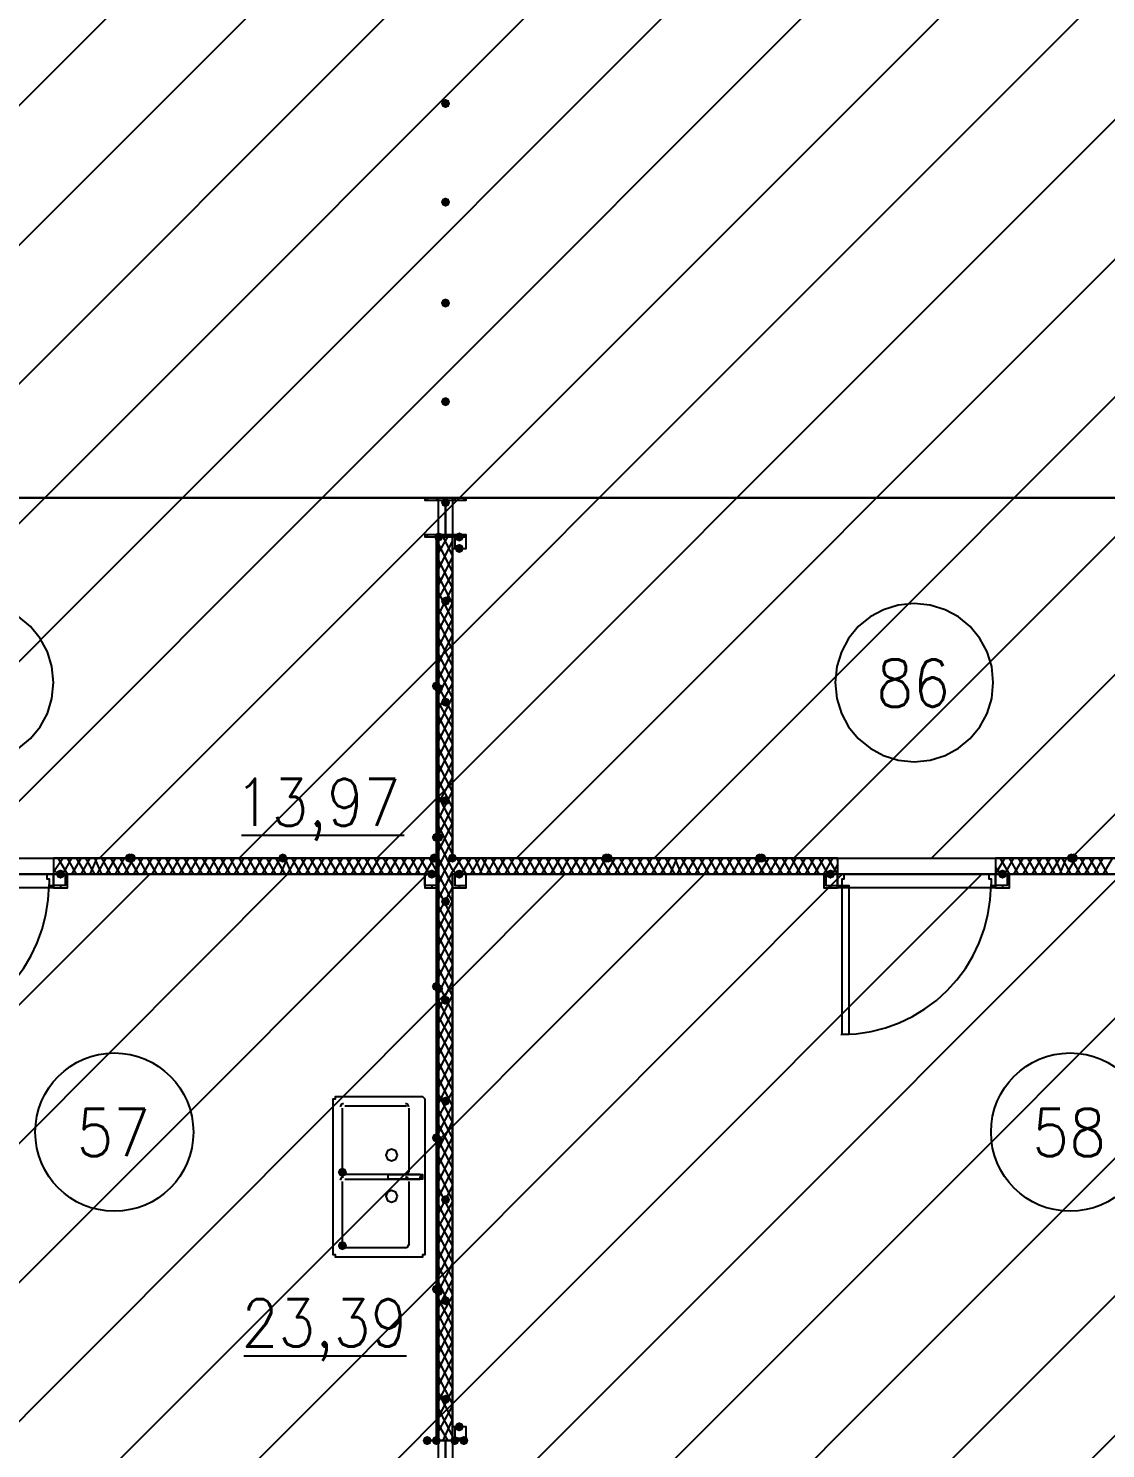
# Model space of a CAD drawing. Header units: millimetres. Extents: x 0 to 420, y 0 to 297.
# Drawn here: x 266.45 to 286.34, y 153.78 to 179.99 of the extents above; entities that cross this region are included whole.
import ezdxf

# ---------------------------------------------------------------- set-up
doc = ezdxf.new("R2010")
doc.units = ezdxf.units.MM
doc.layers.get('0').update_dxf_attribs({"linetype": 'CONTINUOUS'})
doc.styles.get("Standard").update_dxf_attribs({"font": 'STANDARD'})

msp = doc.modelspace()

# ---------------------------------------------------------------- hatches: boundary and pattern name
at = {"true_color": 0x000007}
for points in [[(274.235333, 178.604333), (274.210462, 178.544537), (274.150667, 178.519667), (274.090871, 178.544537), (274.066, 178.604333), (274.090871, 178.664129), (274.150667, 178.689), (274.210462, 178.664129)], [(274.235333, 176.784), (274.210462, 176.724204), (274.150667, 176.699333), (274.090871, 176.724204), (274.066, 176.784), (274.090871, 176.843796), (274.150667, 176.868667), (274.210462, 176.843796)], [(274.235333, 174.921333), (274.210462, 174.861537), (274.150667, 174.836667), (274.090871, 174.861537), (274.066, 174.921333), (274.090871, 174.981129), (274.150667, 175.006), (274.210462, 174.981129)], [(274.235333, 173.101), (274.210462, 173.041204), (274.150667, 173.016333), (274.090871, 173.041204), (274.066, 173.101), (274.090871, 173.160796), (274.150667, 173.185667), (274.210462, 173.160796)], [(274.235333, 171.238333), (274.210462, 171.178537), (274.150667, 171.153667), (274.090871, 171.178537), (274.066, 171.238333), (274.090871, 171.298129), (274.150667, 171.323), (274.210462, 171.298129)], [(274.108333, 170.603333), (274.083463, 170.543537), (274.023667, 170.518667), (273.963871, 170.543537), (273.939, 170.603333), (273.963871, 170.663129), (274.023667, 170.688), (274.083462, 170.663129)], [(274.489333, 170.603333), (274.464462, 170.543537), (274.404667, 170.518667), (274.344871, 170.543537), (274.32, 170.603333), (274.344871, 170.663129), (274.404667, 170.688), (274.464462, 170.663129)], [(274.489333, 170.391667), (274.464462, 170.331871), (274.404667, 170.307), (274.344871, 170.331871), (274.32, 170.391667), (274.344871, 170.451462), (274.404667, 170.476333), (274.464462, 170.451463)], [(274.235333, 169.418), (274.210462, 169.358204), (274.150667, 169.333333), (274.090871, 169.358204), (274.066, 169.418), (274.090871, 169.477796), (274.150667, 169.502667), (274.210462, 169.477796)], [(274.235333, 167.555333), (274.210462, 167.495537), (274.150667, 167.470667), (274.090871, 167.495537), (274.066, 167.555333), (274.090871, 167.615129), (274.150667, 167.64), (274.210462, 167.615129)], [(274.235333, 165.735), (274.210462, 165.675204), (274.150667, 165.650333), (274.090871, 165.675204), (274.066, 165.735), (274.090871, 165.794796), (274.150667, 165.819667), (274.210462, 165.794796)], [(267.123333, 164.380333), (267.098462, 164.320537), (267.038667, 164.295667), (266.978871, 164.320537), (266.954, 164.380333), (266.978871, 164.440129), (267.038667, 164.465), (267.098462, 164.440129)], [(273.981333, 164.380333), (273.956462, 164.320537), (273.896667, 164.295667), (273.836871, 164.320537), (273.812, 164.380333), (273.836871, 164.440129), (273.896667, 164.465), (273.956462, 164.440129)], [(274.489333, 164.380333), (274.464462, 164.320537), (274.404667, 164.295667), (274.344871, 164.320537), (274.32, 164.380333), (274.344871, 164.440129), (274.404667, 164.465), (274.464462, 164.440129)], [(281.347333, 164.380333), (281.322462, 164.320537), (281.262667, 164.295667), (281.202871, 164.320537), (281.178, 164.380333), (281.202871, 164.440129), (281.262667, 164.465), (281.322462, 164.440129)], [(284.522333, 164.380333), (284.497462, 164.320537), (284.437667, 164.295667), (284.377871, 164.320537), (284.353, 164.380333), (284.377871, 164.440129), (284.437667, 164.465), (284.497462, 164.440129)], [(274.235333, 163.872333), (274.210462, 163.812537), (274.150667, 163.787667), (274.090871, 163.812537), (274.066, 163.872333), (274.090871, 163.932129), (274.150667, 163.957), (274.210462, 163.932129)], [(274.235333, 162.052), (274.210462, 161.992204), (274.150667, 161.967333), (274.090871, 161.992204), (274.066, 162.052), (274.090871, 162.111796), (274.150667, 162.136667), (274.210462, 162.111796)], [(274.235333, 160.189333), (274.210462, 160.129537), (274.150667, 160.104667), (274.090871, 160.129537), (274.066, 160.189333), (274.090871, 160.249129), (274.150667, 160.274), (274.210462, 160.249129)], [(272.330333, 158.877), (272.305462, 158.817204), (272.245667, 158.792333), (272.185871, 158.817204), (272.161, 158.877), (272.185871, 158.936796), (272.245667, 158.961667), (272.305462, 158.936796)], [(274.235333, 158.369), (274.210462, 158.309204), (274.150667, 158.284333), (274.090871, 158.309204), (274.066, 158.369), (274.090871, 158.428796), (274.150667, 158.453667), (274.210462, 158.428796)], [(272.330333, 157.522333), (272.305462, 157.462538), (272.245667, 157.437667), (272.185871, 157.462538), (272.161, 157.522333), (272.185871, 157.582129), (272.245667, 157.607), (272.305462, 157.582129)], [(274.235333, 156.506333), (274.210462, 156.446537), (274.150667, 156.421667), (274.090871, 156.446537), (274.066, 156.506333), (274.090871, 156.566129), (274.150667, 156.591), (274.210462, 156.566129)], [(274.235333, 154.686), (274.210462, 154.626204), (274.150667, 154.601333), (274.090871, 154.626204), (274.066, 154.686), (274.090871, 154.745796), (274.150667, 154.770667), (274.210462, 154.745796)], [(274.489333, 154.178), (274.464462, 154.118204), (274.404667, 154.093333), (274.344871, 154.118204), (274.32, 154.178), (274.344871, 154.237796), (274.404667, 154.262667), (274.464462, 154.237796)], [(273.896667, 153.924), (273.871796, 153.864204), (273.812, 153.839333), (273.752204, 153.864204), (273.727333, 153.924), (273.752204, 153.983796), (273.812, 154.008667), (273.871796, 153.983796)], [(274.066, 153.924), (274.041129, 153.864204), (273.981333, 153.839333), (273.921538, 153.864204), (273.896667, 153.924), (273.921537, 153.983796), (273.981333, 154.008667), (274.041129, 153.983796)], [(274.404667, 153.924), (274.379796, 153.864204), (274.32, 153.839333), (274.260204, 153.864204), (274.235333, 153.924), (274.260204, 153.983796), (274.32, 154.008667), (274.379796, 153.983796)], [(274.574, 153.924), (274.549129, 153.864204), (274.489333, 153.839333), (274.429538, 153.864204), (274.404667, 153.924), (274.429537, 153.983796), (274.489333, 154.008667), (274.549129, 153.983796)]]:
    msp.add_hatch(color=0, dxfattribs=at).paths.add_polyline_path(points, flags=0)
at = {"true_color": 0x0000fe}
for points in [[(274.108333, 170.603333), (274.083463, 170.543537), (274.023667, 170.518667), (273.963871, 170.543537), (273.939, 170.603333), (273.963871, 170.663129), (274.023667, 170.688), (274.083462, 170.663129)], [(274.108333, 170.603333), (274.083463, 170.543537), (274.023667, 170.518667), (273.963871, 170.543537), (273.939, 170.603333), (273.963871, 170.663129), (274.023667, 170.688), (274.083462, 170.663129)], [(274.066, 167.851667), (274.041129, 167.791871), (273.981333, 167.767), (273.921538, 167.791871), (273.896667, 167.851667), (273.921537, 167.911462), (273.981333, 167.936333), (274.041129, 167.911463)], [(274.108333, 167.809333), (274.083463, 167.749537), (274.023667, 167.724667), (273.963871, 167.749537), (273.939, 167.809333), (273.963871, 167.869129), (274.023667, 167.894), (274.083462, 167.869129)], [(274.066, 165.057667), (274.041129, 164.997871), (273.981333, 164.973), (273.921538, 164.997871), (273.896667, 165.057667), (273.921537, 165.117462), (273.981333, 165.142333), (274.041129, 165.117463)], [(274.108333, 165.057667), (274.083463, 164.997871), (274.023667, 164.973), (273.963871, 164.997871), (273.939, 165.057667), (273.963871, 165.117462), (274.023667, 165.142333), (274.083462, 165.117463)], [(268.393333, 164.676667), (268.368462, 164.616871), (268.308667, 164.592), (268.248871, 164.616871), (268.224, 164.676667), (268.248871, 164.736462), (268.308667, 164.761333), (268.368462, 164.736463)], [(268.435667, 164.676667), (268.410796, 164.616871), (268.351, 164.592), (268.291204, 164.616871), (268.266333, 164.676667), (268.291204, 164.736462), (268.351, 164.761333), (268.410796, 164.736463)], [(271.229667, 164.676667), (271.204796, 164.616871), (271.145, 164.592), (271.085204, 164.616871), (271.060333, 164.676667), (271.085204, 164.736462), (271.145, 164.761333), (271.204796, 164.736463)], [(271.229667, 164.676667), (271.204796, 164.616871), (271.145, 164.592), (271.085204, 164.616871), (271.060333, 164.676667), (271.085204, 164.736462), (271.145, 164.761333), (271.204796, 164.736463)], [(274.023667, 164.676667), (273.998796, 164.616871), (273.939, 164.592), (273.879204, 164.616871), (273.854333, 164.676667), (273.879204, 164.736462), (273.939, 164.761333), (273.998796, 164.736463)], [(274.362333, 164.676667), (274.337463, 164.616871), (274.277667, 164.592), (274.217871, 164.616871), (274.193, 164.676667), (274.217871, 164.736462), (274.277667, 164.761333), (274.337462, 164.736463)], [(274.362333, 164.676667), (274.337463, 164.616871), (274.277667, 164.592), (274.217871, 164.616871), (274.193, 164.676667), (274.217871, 164.736462), (274.277667, 164.761333), (274.337462, 164.736463)], [(277.198667, 164.676667), (277.173796, 164.616871), (277.114, 164.592), (277.054204, 164.616871), (277.029333, 164.676667), (277.054204, 164.736462), (277.114, 164.761333), (277.173796, 164.736463)], [(277.241, 164.676667), (277.216129, 164.616871), (277.156333, 164.592), (277.096537, 164.616871), (277.071667, 164.676667), (277.096537, 164.736462), (277.156333, 164.761333), (277.216129, 164.736463)], [(280.035, 164.676667), (280.010129, 164.616871), (279.950333, 164.592), (279.890538, 164.616871), (279.865667, 164.676667), (279.890537, 164.736462), (279.950333, 164.761333), (280.010129, 164.736463)], [(280.077333, 164.676667), (280.052462, 164.616871), (279.992667, 164.592), (279.932871, 164.616871), (279.908, 164.676667), (279.932871, 164.736462), (279.992667, 164.761333), (280.052462, 164.736463)], [(285.792333, 164.676667), (285.767462, 164.616871), (285.707667, 164.592), (285.647871, 164.616871), (285.623, 164.676667), (285.647871, 164.736462), (285.707667, 164.761333), (285.767462, 164.736463)], [(285.834667, 164.676667), (285.809796, 164.616871), (285.75, 164.592), (285.690204, 164.616871), (285.665333, 164.676667), (285.690204, 164.736462), (285.75, 164.761333), (285.809796, 164.736463)], [(274.066, 162.306), (274.041129, 162.246204), (273.981333, 162.221333), (273.921538, 162.246204), (273.896667, 162.306), (273.921537, 162.365796), (273.981333, 162.390667), (274.041129, 162.365796)], [(274.108333, 162.263667), (274.083463, 162.203871), (274.023667, 162.179), (273.963871, 162.203871), (273.939, 162.263667), (273.963871, 162.323462), (274.023667, 162.348333), (274.083462, 162.323463)], [(274.066, 159.512), (274.041129, 159.452204), (273.981333, 159.427333), (273.921538, 159.452204), (273.896667, 159.512), (273.921537, 159.571796), (273.981333, 159.596667), (274.041129, 159.571796)], [(274.108333, 159.469667), (274.083463, 159.409871), (274.023667, 159.385), (273.963871, 159.409871), (273.939, 159.469667), (273.963871, 159.529462), (274.023667, 159.554333), (274.083462, 159.529463)], [(274.066, 156.718), (274.041129, 156.658204), (273.981333, 156.633333), (273.921538, 156.658204), (273.896667, 156.718), (273.921537, 156.777796), (273.981333, 156.802667), (274.041129, 156.777796)], [(274.108333, 156.675667), (274.083463, 156.615871), (274.023667, 156.591), (273.963871, 156.615871), (273.939, 156.675667), (273.963871, 156.735462), (274.023667, 156.760333), (274.083462, 156.735463)], [(274.066, 153.924), (274.041129, 153.864204), (273.981333, 153.839333), (273.921538, 153.864204), (273.896667, 153.924), (273.921537, 153.983796), (273.981333, 154.008667), (274.041129, 153.983796)]]:
    msp.add_hatch(color=0, dxfattribs=at).paths.add_polyline_path(points, flags=0)
at = {"true_color": 0x000007}
h = msp.add_hatch(color=0, dxfattribs=at)
h.paths.add_polyline_path([(274.023667, 170.603333), (273.981333, 170.603333), (274.023667, 153.924)], flags=0)
h.paths.add_polyline_path([(273.981333, 170.603333), (274.023667, 153.924), (273.981333, 153.924)], flags=0)
h = msp.add_hatch(color=0, dxfattribs=at)
h.paths.add_polyline_path([(266.911667, 164.676667), (273.939, 164.676667)], flags=0)
h.paths.add_polyline_path([(273.939, 164.676667), (266.911667, 164.676667)], flags=0)
h = msp.add_hatch(color=0, dxfattribs=at)
h.paths.add_polyline_path([(274.277667, 164.676667), (281.389667, 164.676667)], flags=0)
h.paths.add_polyline_path([(281.389667, 164.676667), (274.277667, 164.676667)], flags=0)
h = msp.add_hatch(color=0, dxfattribs=at)
h.paths.add_polyline_path([(284.310667, 164.676667), (291.380333, 164.676667)], flags=0)
h.paths.add_polyline_path([(291.380333, 164.676667), (284.310667, 164.676667)], flags=0)

# ---------------------------------------------------------------- linework, layer by layer
at = {"color": 0, "true_color": 0x000020}
for points in [[(240.030001, 152.357666), (276.563667, 188.848999)], [(240.030001, 149.775333), (279.146001, 188.848999)], [(257.513667, 164.676666), (281.686001, 188.848999)], [(260.096001, 164.676666), (284.268334, 188.848999)], [(262.636001, 164.676666), (286.808334, 188.848999)], [(265.218334, 164.676666), (289.390667, 188.848999)], [(267.758334, 164.676666), (291.930667, 188.848999)], [(270.340667, 164.676666), (294.513001, 188.848999)], [(272.880667, 164.676666), (297.053, 188.848999)], [(275.463001, 164.676666), (299.635334, 188.848999)], [(278.003001, 164.676666), (302.175334, 188.848999)], [(280.585334, 164.676666), (304.757667, 188.848999)], [(283.125334, 164.676666), (307.297667, 188.848999)], [(285.707667, 164.676666), (309.88, 188.848999)]]:
    msp.add_lwpolyline(points, dxfattribs=at)
at = {"color": 0, "true_color": 0x000008}
msp.add_lwpolyline([(256.413, 171.323), (377.867333, 171.323), (377.867333, 182.202667), (256.413, 182.202667)], close=True, dxfattribs=at)
at = {"color": 0, "true_color": 0x0000ab}
for points in [[(274.023667, 171.323), (256.413, 171.323), (256.413, 164.676667), (274.023667, 164.676667)], [(274.277667, 171.323), (274.277667, 164.676667), (291.380333, 164.676667), (291.380333, 171.323)]]:
    msp.add_lwpolyline(points, close=True, dxfattribs=at)
at = {"color": 0, "true_color": 0x000007}
for points in [[(274.531667, 171.323), (273.769667, 171.323), (273.769667, 171.280667), (274.150667, 171.280667), (274.150667, 170.645667), (273.769667, 170.645667), (273.769667, 170.603333), (274.531667, 170.603333), (274.531667, 170.645667), (274.150667, 170.645667), (274.150667, 171.280667), (274.531667, 171.280667)], [(274.023667, 170.603333), (273.981333, 170.603333), (274.023667, 153.924)], [(273.981333, 170.603333), (274.023667, 153.924), (273.981333, 153.924)], [(274.023667, 153.924), (274.023667, 170.603333), (273.981333, 170.603333), (273.981333, 153.924)], [(274.023667, 153.924), (274.023667, 170.603333), (273.981333, 170.603333), (273.981333, 153.924)], [(274.531667, 170.603333), (274.32, 170.603333), (274.32, 170.391667), (274.531667, 170.391667), (274.531667, 170.603333), (274.277667, 170.603333), (274.277667, 170.391667), (274.531667, 170.391667)], [(266.911667, 164.676667), (273.939, 164.676667)], [(273.939, 164.676667), (266.911667, 164.676667)], [(266.911667, 164.676667), (273.939, 164.676667), (266.911667, 164.676667), (273.939, 164.676667)], [(274.277667, 164.676667), (281.389667, 164.676667)], [(281.389667, 164.676667), (274.277667, 164.676667)], [(281.389667, 164.676667), (274.277667, 164.676667)], [(281.389667, 164.676667), (274.277667, 164.676667)], [(284.310667, 164.676667), (291.380333, 164.676667)], [(291.380333, 164.676667), (284.310667, 164.676667)], [(284.310667, 164.676667), (291.380333, 164.676667), (284.310667, 164.676667), (291.380333, 164.676667)], [(274.023667, 164.380333), (256.413, 164.380333), (256.413, 153.204333), (274.023667, 153.204333)], [(266.784667, 164.380333), (266.784667, 164.295667), (266.827, 164.295667), (266.827, 164.168667), (266.911667, 164.168667), (266.911667, 164.380333)], [(267.165667, 164.380333), (266.911667, 164.380333), (266.911667, 164.126333), (267.165667, 164.126333)], [(267.123333, 164.380333), (267.123333, 164.168667), (266.911667, 164.168667), (266.911667, 164.380333)], [(274.023667, 164.380333), (273.769667, 164.380333), (273.769667, 164.126333), (274.023667, 164.126333)], [(273.981333, 164.380333), (273.981333, 164.168667), (273.769667, 164.168667), (273.769667, 164.380333)], [(274.531667, 164.380333), (274.32, 164.380333), (274.32, 164.168667), (274.531667, 164.168667), (274.531667, 164.380333), (274.277667, 164.380333), (274.277667, 164.126333), (274.531667, 164.126333)], [(274.277667, 153.204333), (291.380333, 153.204333), (291.380333, 164.380333), (274.277667, 164.380333)], [(281.389667, 164.380333), (281.178, 164.380333), (281.178, 164.168667), (281.389667, 164.168667), (281.389667, 164.380333), (281.135667, 164.380333), (281.135667, 164.126333), (281.389667, 164.126333)], [(281.389667, 164.380333), (281.389667, 164.168667), (281.474333, 164.168667), (281.474333, 164.295667), (281.516667, 164.295667), (281.516667, 164.380333)], [(284.183667, 164.380333), (284.183667, 164.295667), (284.226, 164.295667), (284.226, 164.168667), (284.310667, 164.168667), (284.310667, 164.380333)], [(284.564667, 164.380333), (284.310667, 164.380333), (284.310667, 164.126333), (284.564667, 164.126333)], [(284.522333, 164.380333), (284.522333, 164.168667), (284.310667, 164.168667), (284.310667, 164.380333)], [(281.474333, 161.417), (281.474333, 164.168667), (281.601333, 164.168667), (281.601333, 161.417)], [(272.076333, 157.395333), (272.076333, 160.189333), (272.076333, 160.231667), (272.118667, 160.231667), (272.118667, 160.274), (273.727333, 160.274), (273.769667, 160.231667), (273.769667, 160.189333), (273.769667, 157.395333), (273.769667, 157.353), (273.727333, 157.353), (273.727333, 157.310667), (272.118667, 157.310667), (272.118667, 157.353), (272.076333, 157.353)], [(273.261667, 159.1945), (273.230673, 159.26934), (273.155833, 159.300333), (273.080993, 159.26934), (273.05, 159.1945), (273.080993, 159.11966), (273.155833, 159.088667), (273.230673, 159.11966)], [(273.134667, 158.75), (273.092333, 158.75), (273.092333, 158.792333), (273.092333, 158.834667), (273.134667, 158.834667), (273.685, 158.834667), (273.727333, 158.792333), (273.685, 158.792333), (273.685, 158.75)], [(273.431, 158.834667), (273.558, 158.834667)], [(273.431, 158.75), (273.558, 158.75)], [(273.558, 158.75), (273.685, 158.75), (273.685, 158.792333), (273.727333, 158.792333), (273.685, 158.834667), (273.558, 158.834667), (273.727333, 158.834667), (273.727333, 158.75)], [(273.261667, 158.4325), (273.230673, 158.50734), (273.155833, 158.538333), (273.080993, 158.50734), (273.05, 158.4325), (273.080993, 158.35766), (273.155833, 158.326667), (273.230673, 158.35766)], [(274.531667, 154.178), (274.32, 154.178), (274.32, 153.966333), (274.531667, 153.966333), (274.531667, 154.178), (274.277667, 154.178), (274.277667, 153.924), (274.531667, 153.924)], [(274.531667, 153.924), (273.769667, 153.924), (274.150667, 153.924), (274.150667, 153.246667), (273.769667, 153.246667), (273.769667, 153.204333), (274.531667, 153.204333), (274.531667, 153.246667), (274.150667, 153.246667), (274.150667, 153.924)]]:
    msp.add_lwpolyline(points, close=True, dxfattribs=at)
for points in [[(273.812, 171.323), (273.812, 171.280667)], [(273.981333, 171.323), (273.981333, 171.280667)], [(274.150667, 171.323), (274.150667, 170.603333)], [(274.32, 171.323), (274.32, 171.280667)], [(274.489333, 171.323), (274.489333, 171.280667)], [(273.812, 170.645667), (273.812, 170.603333)], [(273.981333, 170.645667), (273.981333, 170.603333)], [(274.023667, 170.603333), (274.023667, 153.924), (273.981333, 170.603333), (273.981333, 153.924)], [(274.023667, 170.307), (274.193, 170.603333)], [(274.023667, 170.603333), (274.023667, 164.676667)], [(274.277667, 164.676667), (274.277667, 170.603333), (274.023667, 170.603333)], [(274.023667, 170.010667), (274.277667, 170.518667)], [(274.277667, 169.968333), (274.023667, 170.476333)], [(274.277667, 170.264667), (274.108333, 170.603333)], [(274.277667, 170.561), (274.277667, 170.603333)], [(274.32, 170.645667), (274.32, 170.603333)], [(274.489333, 170.645667), (274.489333, 170.603333)], [(274.023667, 169.714333), (274.277667, 170.222333)], [(274.277667, 169.672), (274.023667, 170.18)], [(274.023667, 169.460333), (274.277667, 169.926)], [(274.277667, 169.375667), (274.023667, 169.883667)], [(274.023667, 169.164), (274.277667, 169.672)], [(266.911667, 167.915167), (266.881995, 168.20951), (266.796894, 168.483662), (266.662238, 168.731749), (266.483899, 168.947899), (266.267749, 169.126238), (266.019662, 169.260894), (265.74551, 169.345995), (265.451167, 169.375667), (265.156823, 169.345995), (264.882671, 169.260894), (264.634584, 169.126238), (264.418434, 168.947899), (264.240095, 168.731749), (264.105439, 168.483662), (264.020339, 168.20951), (263.990667, 167.915167)], [(274.277667, 169.079333), (274.023667, 169.587333)], [(274.023667, 168.867667), (274.277667, 169.375667)], [(284.268333, 167.915167), (284.238661, 168.20951), (284.153561, 168.483662), (284.018905, 168.731749), (283.840566, 168.947899), (283.624416, 169.126238), (283.376329, 169.260894), (283.102177, 169.345995), (282.807833, 169.375667), (282.51349, 169.345995), (282.239338, 169.260894), (281.991251, 169.126238), (281.775101, 168.947899), (281.596762, 168.731749), (281.462106, 168.483662), (281.377005, 168.20951), (281.347333, 167.915167)], [(274.277667, 168.825333), (274.023667, 169.291)], [(274.023667, 168.571333), (274.277667, 169.079333)], [(274.277667, 168.529), (274.023667, 169.037)], [(274.023667, 168.275), (274.277667, 168.783)], [(274.277667, 168.232667), (274.023667, 168.740667)], [(274.023667, 167.978667), (274.277667, 168.486667)], [(274.277667, 167.936333), (274.023667, 168.444333)], [(274.023667, 167.682333), (274.277667, 168.190333)], [(274.277667, 167.64), (274.023667, 168.148)], [(263.990667, 167.915167), (264.020339, 167.620823), (264.105439, 167.346671), (264.240095, 167.098584), (264.418434, 166.882434), (264.634584, 166.704095), (264.882671, 166.569439), (265.156823, 166.484339), (265.451167, 166.454667), (265.74551, 166.484339), (266.019662, 166.569439), (266.267749, 166.704095), (266.483899, 166.882434), (266.662238, 167.098584), (266.796894, 167.346671), (266.881995, 167.620823), (266.911667, 167.915167)], [(274.023667, 167.428333), (274.277667, 167.894)], [(274.277667, 167.343667), (274.023667, 167.851667)], [(281.347333, 167.915167), (281.377005, 167.620823), (281.462106, 167.346671), (281.596762, 167.098584), (281.775101, 166.882434), (281.991251, 166.704095), (282.239338, 166.569439), (282.51349, 166.484339), (282.807833, 166.454667), (283.102177, 166.484339), (283.376329, 166.569439), (283.624416, 166.704095), (283.840566, 166.882434), (284.018905, 167.098584), (284.153561, 167.346671), (284.238661, 167.620823), (284.268333, 167.915167)], [(274.023667, 167.132), (274.277667, 167.64)], [(274.277667, 167.089667), (274.023667, 167.555333)], [(274.023667, 166.835667), (274.277667, 167.343667)], [(274.277667, 166.793333), (274.023667, 167.301333)], [(274.023667, 166.539333), (274.277667, 167.047333)], [(274.277667, 166.497), (274.023667, 167.005)], [(274.023667, 166.243), (274.277667, 166.751)], [(274.277667, 166.200667), (274.023667, 166.708667)], [(274.023667, 165.946667), (274.277667, 166.454667)], [(274.277667, 165.904333), (274.023667, 166.412333)], [(274.023667, 165.692667), (274.277667, 166.158333)], [(274.277667, 165.608), (274.023667, 166.116)], [(274.023667, 165.396333), (274.277667, 165.904333)], [(274.277667, 165.311667), (274.023667, 165.819667)], [(274.023667, 165.1), (274.277667, 165.608)], [(274.277667, 165.057667), (274.023667, 165.523333)], [(274.023667, 164.803667), (274.277667, 165.311667)], [(274.277667, 164.761333), (274.023667, 165.269333)], [(270.383, 165.1), (273.388667, 165.1)], [(274.023667, 164.507333), (274.277667, 165.015333)], [(274.277667, 164.465), (274.023667, 164.973)], [(266.911667, 164.422667), (267.081, 164.676667)], [(266.911667, 164.676667), (273.939, 164.676667), (266.911667, 164.676667), (273.939, 164.676667)], [(266.911667, 164.676667), (266.911667, 164.380333)], [(266.911667, 164.676667), (266.911667, 164.380333)], [(274.023667, 164.676667), (266.911667, 164.676667)], [(267.165667, 164.380333), (266.996333, 164.676667)], [(267.081, 164.380333), (267.250333, 164.676667)], [(267.335, 164.380333), (267.165667, 164.676667)], [(267.250333, 164.380333), (267.419667, 164.676667)], [(267.504333, 164.380333), (267.335, 164.676667)], [(267.419667, 164.380333), (267.589, 164.676667)], [(267.673667, 164.380333), (267.504333, 164.676667)], [(267.589, 164.380333), (267.716, 164.676667)], [(267.800667, 164.380333), (267.673667, 164.676667)], [(267.716, 164.380333), (267.885333, 164.676667)], [(267.97, 164.380333), (267.800667, 164.676667)], [(267.885333, 164.380333), (268.054667, 164.676667)], [(268.139333, 164.380333), (267.97, 164.676667)], [(268.054667, 164.380333), (268.224, 164.676667)], [(268.308667, 164.380333), (268.139333, 164.676667)], [(268.224, 164.380333), (268.393333, 164.676667)], [(268.478, 164.380333), (268.308667, 164.676667)], [(268.393333, 164.380333), (268.562667, 164.676667)], [(268.647333, 164.380333), (268.478, 164.676667)], [(268.562667, 164.380333), (268.732, 164.676667)], [(268.816667, 164.380333), (268.647333, 164.676667)], [(268.732, 164.380333), (268.901333, 164.676667)], [(268.986, 164.380333), (268.816667, 164.676667)], [(268.901333, 164.380333), (269.070667, 164.676667)], [(269.155333, 164.380333), (268.986, 164.676667)], [(269.070667, 164.380333), (269.24, 164.676667)], [(269.324667, 164.380333), (269.155333, 164.676667)], [(269.24, 164.380333), (269.409333, 164.676667)], [(269.494, 164.380333), (269.324667, 164.676667)], [(269.409333, 164.380333), (269.578667, 164.676667)], [(269.663333, 164.380333), (269.494, 164.676667)], [(269.578667, 164.380333), (269.748, 164.676667)], [(269.832667, 164.380333), (269.663333, 164.676667)], [(269.748, 164.380333), (269.917333, 164.676667)], [(270.002, 164.380333), (269.832667, 164.676667)], [(269.917333, 164.380333), (270.086667, 164.676667)], [(270.171333, 164.380333), (270.002, 164.676667)], [(270.086667, 164.380333), (270.256, 164.676667)], [(270.340667, 164.380333), (270.171333, 164.676667)], [(270.256, 164.380333), (270.425333, 164.676667)], [(270.51, 164.380333), (270.340667, 164.676667)], [(270.425333, 164.380333), (270.594667, 164.676667)], [(270.679333, 164.380333), (270.51, 164.676667)], [(270.594667, 164.380333), (270.764, 164.676667)], [(270.848667, 164.380333), (270.679333, 164.676667)], [(270.764, 164.380333), (270.933333, 164.676667)], [(271.018, 164.380333), (270.848667, 164.676667)], [(270.933333, 164.380333), (271.102667, 164.676667)], [(271.187333, 164.380333), (271.018, 164.676667)], [(271.102667, 164.380333), (271.229667, 164.676667)], [(271.314333, 164.380333), (271.187333, 164.676667)], [(271.229667, 164.380333), (271.399, 164.676667)], [(271.483667, 164.380333), (271.314333, 164.676667)], [(271.399, 164.380333), (271.568333, 164.676667)], [(271.653, 164.380333), (271.483667, 164.676667)], [(271.568333, 164.380333), (271.737667, 164.676667)], [(271.822333, 164.380333), (271.653, 164.676667)], [(271.737667, 164.380333), (271.907, 164.676667)], [(271.991667, 164.380333), (271.822333, 164.676667)], [(271.907, 164.380333), (272.076333, 164.676667)], [(272.161, 164.380333), (271.991667, 164.676667)], [(272.076333, 164.380333), (272.245667, 164.676667)], [(272.330333, 164.380333), (272.161, 164.676667)], [(272.245667, 164.380333), (272.415, 164.676667)], [(272.499667, 164.380333), (272.330333, 164.676667)], [(272.415, 164.380333), (272.584333, 164.676667)], [(272.669, 164.380333), (272.499667, 164.676667)], [(272.584333, 164.380333), (272.753667, 164.676667)], [(272.838333, 164.380333), (272.669, 164.676667)], [(272.753667, 164.380333), (272.923, 164.676667)], [(273.007667, 164.380333), (272.838333, 164.676667)], [(272.923, 164.380333), (273.092333, 164.676667)], [(273.177, 164.380333), (273.007667, 164.676667)], [(273.092333, 164.380333), (273.261667, 164.676667)], [(273.346333, 164.380333), (273.177, 164.676667)], [(273.261667, 164.380333), (273.431, 164.676667)], [(273.515667, 164.380333), (273.346333, 164.676667)], [(273.431, 164.380333), (273.600333, 164.676667)], [(273.685, 164.380333), (273.515667, 164.676667)], [(273.600333, 164.380333), (273.769667, 164.676667)], [(273.854333, 164.380333), (273.685, 164.676667)], [(273.769667, 164.380333), (273.939, 164.676667)], [(274.023667, 164.380333), (273.854333, 164.676667)], [(274.023667, 164.211), (274.277667, 164.719)], [(274.277667, 164.168667), (274.023667, 164.676667)], [(274.277667, 164.422667), (274.447, 164.676667)], [(281.389667, 164.676667), (274.277667, 164.676667), (281.389667, 164.676667), (274.277667, 164.676667)], [(281.389667, 164.676667), (274.277667, 164.676667)], [(274.531667, 164.380333), (274.362333, 164.676667)], [(274.447, 164.380333), (274.616333, 164.676667)], [(274.701, 164.380333), (274.531667, 164.676667)], [(274.616333, 164.380333), (274.785667, 164.676667)], [(274.828, 164.380333), (274.701, 164.676667)], [(274.785667, 164.380333), (274.912667, 164.676667)], [(274.997333, 164.380333), (274.828, 164.676667)], [(274.912667, 164.380333), (275.082, 164.676667)], [(275.166667, 164.380333), (274.997333, 164.676667)], [(275.082, 164.380333), (275.251333, 164.676667)], [(275.336, 164.380333), (275.166667, 164.676667)], [(275.251333, 164.380333), (275.420667, 164.676667)], [(275.505333, 164.380333), (275.336, 164.676667)], [(275.420667, 164.380333), (275.59, 164.676667)], [(275.674667, 164.380333), (275.505333, 164.676667)], [(275.59, 164.380333), (275.759333, 164.676667)], [(275.844, 164.380333), (275.674667, 164.676667)], [(275.759333, 164.380333), (275.928667, 164.676667)], [(276.013333, 164.380333), (275.844, 164.676667)], [(275.928667, 164.380333), (276.098, 164.676667)], [(276.182667, 164.380333), (276.013333, 164.676667)], [(276.098, 164.380333), (276.267333, 164.676667)], [(276.352, 164.380333), (276.182667, 164.676667)], [(276.267333, 164.380333), (276.436667, 164.676667)], [(276.521333, 164.380333), (276.352, 164.676667)], [(276.436667, 164.380333), (276.606, 164.676667)], [(276.690667, 164.380333), (276.521333, 164.676667)], [(276.606, 164.380333), (276.775333, 164.676667)], [(276.86, 164.380333), (276.690667, 164.676667)], [(276.775333, 164.380333), (276.944667, 164.676667)], [(277.029333, 164.380333), (276.86, 164.676667)], [(276.944667, 164.380333), (277.114, 164.676667)], [(277.198667, 164.380333), (277.029333, 164.676667)], [(277.114, 164.380333), (277.283333, 164.676667)], [(277.368, 164.380333), (277.198667, 164.676667)], [(277.283333, 164.380333), (277.452667, 164.676667)], [(277.537333, 164.380333), (277.368, 164.676667)], [(277.452667, 164.380333), (277.622, 164.676667)], [(277.706667, 164.380333), (277.537333, 164.676667)], [(277.622, 164.380333), (277.791333, 164.676667)], [(277.876, 164.380333), (277.706667, 164.676667)], [(277.791333, 164.380333), (277.960667, 164.676667)], [(278.045333, 164.380333), (277.876, 164.676667)], [(277.960667, 164.380333), (278.13, 164.676667)], [(278.214667, 164.380333), (278.045333, 164.676667)], [(278.13, 164.380333), (278.299333, 164.676667)], [(278.384, 164.380333), (278.214667, 164.676667)], [(278.299333, 164.380333), (278.426333, 164.676667)], [(278.511, 164.380333), (278.384, 164.676667)], [(278.426333, 164.380333), (278.595667, 164.676667)], [(278.680333, 164.380333), (278.511, 164.676667)], [(278.595667, 164.380333), (278.765, 164.676667)], [(278.849667, 164.380333), (278.680333, 164.676667)], [(278.765, 164.380333), (278.934333, 164.676667)], [(279.019, 164.380333), (278.849667, 164.676667)], [(278.934333, 164.380333), (279.103667, 164.676667)], [(279.188333, 164.380333), (279.019, 164.676667)], [(279.103667, 164.380333), (279.273, 164.676667)], [(279.357667, 164.380333), (279.188333, 164.676667)], [(279.273, 164.380333), (279.442333, 164.676667)], [(279.527, 164.380333), (279.357667, 164.676667)], [(279.442333, 164.380333), (279.611667, 164.676667)], [(279.696333, 164.380333), (279.527, 164.676667)], [(279.611667, 164.380333), (279.781, 164.676667)], [(279.865667, 164.380333), (279.696333, 164.676667)], [(279.781, 164.380333), (279.950333, 164.676667)], [(280.035, 164.380333), (279.865667, 164.676667)], [(279.950333, 164.380333), (280.119667, 164.676667)], [(280.204333, 164.380333), (280.035, 164.676667)], [(280.119667, 164.380333), (280.289, 164.676667)], [(280.373667, 164.380333), (280.204333, 164.676667)], [(280.289, 164.380333), (280.458333, 164.676667)], [(280.543, 164.380333), (280.373667, 164.676667)], [(280.458333, 164.380333), (280.627667, 164.676667)], [(280.712333, 164.380333), (280.543, 164.676667)], [(280.627667, 164.380333), (280.797, 164.676667)], [(280.881667, 164.380333), (280.712333, 164.676667)], [(280.797, 164.380333), (280.966333, 164.676667)], [(281.051, 164.380333), (280.881667, 164.676667)], [(280.966333, 164.380333), (281.135667, 164.676667)], [(281.220333, 164.380333), (281.051, 164.676667)], [(281.135667, 164.380333), (281.305, 164.676667)], [(281.389667, 164.380333), (281.220333, 164.676667)], [(281.389667, 164.634333), (281.389667, 164.676667)], [(281.389667, 164.676667), (281.389667, 164.380333)], [(281.389667, 164.676667), (281.389667, 164.380333)], [(284.310667, 164.380333), (284.48, 164.676667)], [(284.310667, 164.676667), (291.380333, 164.676667), (284.310667, 164.676667), (291.380333, 164.676667)], [(284.310667, 164.676667), (284.310667, 164.380333)], [(284.310667, 164.676667), (284.310667, 164.380333)], [(291.380333, 164.676667), (284.310667, 164.676667)], [(284.564667, 164.380333), (284.395333, 164.676667)], [(284.48, 164.380333), (284.649333, 164.676667)], [(284.734, 164.380333), (284.564667, 164.676667)], [(284.649333, 164.380333), (284.818667, 164.676667)], [(284.903333, 164.380333), (284.734, 164.676667)], [(284.818667, 164.380333), (284.988, 164.676667)], [(285.072667, 164.380333), (284.903333, 164.676667)], [(284.988, 164.380333), (285.157333, 164.676667)], [(285.242, 164.380333), (285.072667, 164.676667)], [(285.157333, 164.380333), (285.326667, 164.676667)], [(285.411333, 164.380333), (285.242, 164.676667)], [(285.326667, 164.380333), (285.496, 164.676667)], [(285.538333, 164.380333), (285.411333, 164.676667)], [(285.496, 164.380333), (285.623, 164.676667)], [(285.707667, 164.380333), (285.538333, 164.676667)], [(285.623, 164.380333), (285.792333, 164.676667)], [(285.877, 164.380333), (285.707667, 164.676667)], [(285.792333, 164.380333), (285.961667, 164.676667)], [(286.046333, 164.380333), (285.877, 164.676667)], [(285.961667, 164.380333), (286.131, 164.676667)], [(286.215667, 164.380333), (286.046333, 164.676667)], [(286.131, 164.380333), (286.300333, 164.676667)], [(286.385, 164.380333), (286.215667, 164.676667)], [(286.300333, 164.380333), (286.469667, 164.676667)], [(265.472333, 164.380333), (266.911667, 164.380333), (266.911667, 164.253333)], [(266.996333, 164.380333), (266.911667, 164.465)], [(266.911667, 164.380333), (274.023667, 164.380333)], [(273.939, 164.380333), (274.023667, 164.507333)], [(274.023667, 163.914667), (274.277667, 164.422667)], [(274.277667, 163.872333), (274.023667, 164.380333)], [(274.023667, 164.380333), (274.023667, 153.924), (274.277667, 153.924), (274.277667, 164.380333)], [(274.362333, 164.380333), (274.277667, 164.465)], [(274.277667, 164.380333), (281.389667, 164.380333)], [(281.305, 164.380333), (281.389667, 164.549667)], [(281.389667, 164.253333), (281.389667, 164.380333), (282.829, 164.380333)], [(282.829, 164.380333), (284.310667, 164.380333), (284.310667, 164.253333)], [(284.395333, 164.380333), (284.310667, 164.507333)], [(284.310667, 164.380333), (291.380333, 164.380333)], [(264.054167, 161.417), (264.337675, 161.431316), (264.612994, 161.473334), (264.878728, 161.54166), (265.133485, 161.634901), (265.37587, 161.751663), (265.604491, 161.890552), (265.817952, 162.050176), (266.014861, 162.229139), (266.193824, 162.426048), (266.353448, 162.639509), (266.492337, 162.86813), (266.609099, 163.110515), (266.70234, 163.365272), (266.770666, 163.631006), (266.812684, 163.906325), (266.827, 164.189833)], [(266.911667, 164.253333), (266.911667, 164.126333), (265.472333, 164.126333)], [(267.038667, 164.168667), (267.038667, 164.126333)], [(273.896667, 164.168667), (273.896667, 164.126333)], [(274.023667, 163.660667), (274.277667, 164.126333)], [(274.404667, 164.168667), (274.404667, 164.126333)], [(281.262667, 164.168667), (281.262667, 164.126333)], [(282.829, 164.126333), (281.389667, 164.126333), (281.389667, 164.253333)], [(281.453167, 161.417), (281.736675, 161.431316), (282.011994, 161.473334), (282.277728, 161.54166), (282.532485, 161.634901), (282.77487, 161.751663), (283.003491, 161.890552), (283.216952, 162.050176), (283.413861, 162.229139), (283.592824, 162.426048), (283.752448, 162.639509), (283.891337, 162.86813), (284.008099, 163.110515), (284.10134, 163.365272), (284.169666, 163.631006), (284.211684, 163.906325), (284.226, 164.189833)], [(284.310667, 164.253333), (284.310667, 164.126333), (282.829, 164.126333)], [(284.437667, 164.168667), (284.437667, 164.126333)], [(274.277667, 163.576), (274.023667, 164.084)], [(274.023667, 163.364333), (274.277667, 163.872333)], [(274.277667, 163.322), (274.023667, 163.787667)], [(274.023667, 163.068), (274.277667, 163.576)], [(274.277667, 163.025667), (274.023667, 163.533667)], [(274.023667, 162.771667), (274.277667, 163.279667)], [(274.277667, 162.729333), (274.023667, 163.237333)], [(274.023667, 162.475333), (274.277667, 162.983333)], [(274.277667, 162.433), (274.023667, 162.941)], [(274.023667, 162.179), (274.277667, 162.687)], [(274.277667, 162.136667), (274.023667, 162.644667)], [(274.023667, 161.882667), (274.277667, 162.390667)], [(274.277667, 161.840333), (274.023667, 162.348333)], [(274.023667, 161.628667), (274.277667, 162.136667)], [(274.277667, 161.544), (274.023667, 162.052)], [(274.023667, 161.332333), (274.277667, 161.840333)], [(274.277667, 161.29), (274.023667, 161.755667)], [(274.023667, 161.036), (274.277667, 161.544)], [(274.277667, 160.993667), (274.023667, 161.501667)], [(274.023667, 160.739667), (274.277667, 161.247667)], [(274.277667, 160.697333), (274.023667, 161.205333)], [(274.023667, 160.443333), (274.277667, 160.951333)], [(274.277667, 160.401), (274.023667, 160.909)], [(274.023667, 160.147), (274.277667, 160.655)], [(274.277667, 160.104667), (274.023667, 160.612667)], [(274.023667, 159.893), (274.277667, 160.358667)], [(274.277667, 159.808333), (274.023667, 160.316333)], [(272.266833, 160.147), (272.221939, 160.128394), (272.203333, 160.0835)], [(272.245667, 158.877), (272.245667, 160.062333)], [(272.288, 160.104667), (273.431, 160.104667)], [(273.473333, 160.0835), (273.454728, 160.128394), (273.409833, 160.147)], [(273.473333, 160.062333), (273.473333, 158.877)], [(274.023667, 159.596667), (274.277667, 160.104667)], [(274.277667, 159.512), (274.023667, 160.02)], [(274.023667, 159.300333), (274.277667, 159.808333)], [(274.277667, 159.258), (274.023667, 159.766)], [(274.023667, 159.004), (274.277667, 159.512)], [(274.277667, 158.961667), (274.023667, 159.469667)], [(274.023667, 158.707667), (274.277667, 159.215667)], [(274.277667, 158.665333), (274.023667, 159.173333)], [(272.203333, 158.898167), (272.221939, 158.853272), (272.266833, 158.834667)], [(273.409833, 158.834667), (273.454728, 158.853272), (273.473333, 158.898167)], [(274.023667, 158.411333), (274.277667, 158.919333)], [(274.277667, 158.369), (274.023667, 158.877)], [(272.266833, 158.792333), (272.221939, 158.773728), (272.203333, 158.728833)], [(272.245667, 157.522333), (272.245667, 158.707667)], [(273.431, 158.834667), (272.288, 158.834667)], [(272.288, 158.75), (273.431, 158.75)], [(273.473333, 158.728833), (273.454728, 158.773728), (273.409833, 158.792333)], [(273.473333, 158.707667), (273.473333, 157.522333)], [(274.023667, 158.115), (274.277667, 158.623)], [(274.277667, 158.072667), (274.023667, 158.580667)], [(274.023667, 157.861), (274.277667, 158.326667)], [(274.277667, 157.776333), (274.023667, 158.284333)], [(274.023667, 157.564667), (274.277667, 158.072667)], [(274.277667, 157.522333), (274.023667, 157.988)], [(274.023667, 157.268333), (274.277667, 157.776333)], [(274.277667, 157.226), (274.023667, 157.734)], [(272.203333, 157.5435), (272.221939, 157.498606), (272.266833, 157.48)], [(273.431, 157.48), (272.288, 157.48)], [(273.409833, 157.48), (273.454728, 157.498606), (273.473333, 157.5435)], [(274.023667, 156.972), (274.277667, 157.48)], [(274.277667, 156.929667), (274.023667, 157.437667)], [(274.023667, 156.675667), (274.277667, 157.183667)], [(274.277667, 156.633333), (274.023667, 157.141333)], [(274.023667, 156.379333), (274.277667, 156.887333)], [(274.277667, 156.337), (274.023667, 156.845)], [(274.023667, 156.125333), (274.277667, 156.591)], [(274.277667, 156.040667), (274.023667, 156.548667)], [(274.023667, 155.829), (274.277667, 156.337)], [(274.277667, 155.744333), (274.023667, 156.252333)], [(274.023667, 155.532667), (274.277667, 156.040667)], [(274.277667, 155.490333), (274.023667, 155.998333)], [(274.023667, 155.236333), (274.277667, 155.744333)], [(270.425333, 155.490333), (273.431, 155.490333)], [(274.277667, 155.194), (274.023667, 155.702)], [(274.023667, 154.94), (274.277667, 155.448)], [(274.277667, 154.897667), (274.023667, 155.405667)], [(274.023667, 154.643667), (274.277667, 155.151667)], [(274.277667, 154.601333), (274.023667, 155.109333)], [(274.023667, 154.347333), (274.277667, 154.855333)], [(274.277667, 154.305), (274.023667, 154.813)], [(274.023667, 154.093333), (274.277667, 154.559)], [(274.277667, 154.008667), (274.023667, 154.516667)], [(274.193, 153.924), (274.023667, 154.220333)], [(274.108333, 153.924), (274.277667, 154.305)], [(274.023667, 153.924), (274.023667, 153.966333)], [(274.150667, 153.924), (274.150667, 153.204333)], [(274.277667, 153.924), (274.277667, 154.008667)], [(274.404667, 153.966333), (274.404667, 153.924)]]:
    msp.add_lwpolyline(points, dxfattribs=at)
at = {"color": 0, "true_color": 0x000004}
for points in [[(256.413001, 152.103666), (268.689667, 164.380333)], [(256.413001, 149.521333), (271.229667, 164.380333)], [(256.413001, 146.981333), (273.812001, 164.380333)], [(256.413001, 144.398999), (276.352001, 164.380333)], [(256.413001, 141.858999), (278.934334, 164.380333)], [(256.413001, 139.276666), (281.474334, 164.380333)], [(256.413001, 136.736666), (284.056667, 164.380333)], [(256.413001, 134.154333), (286.639001, 164.380333)], [(256.413001, 131.614333), (289.179001, 164.380333)], [(256.413001, 129.031999), (291.761334, 164.380333)], [(256.413001, 126.491999), (294.301334, 164.380333)], [(256.413001, 123.909666), (296.883667, 164.380333)]]:
    msp.add_lwpolyline(points, dxfattribs=at)
at = {"color": 0, "true_color": 0x000007}
for centre in [(268.0335, 159.617833), (285.6865, 159.617833)]:
    msp.add_circle(centre, 1.4605, dxfattribs=at)

# ---------------------------------------------------------------- texts
at = {"color": 0, "true_color": 0x000007, "char_height": 0.872032, "attachment_point": 1}
for s, insert, width in [('86', (282.109326, 168.342697), 1.06581688), ('13,97', (270.255993, 166.141367), 2.56764984), ('57', (267.335, 160.045366), 1.06581688), ('58', (284.987997, 160.045366), 1.06581688), ('23,39', (270.382997, 156.531695), 2.76143456)]:
    msp.add_mtext(s, dxfattribs=dict(at, insert=insert, width=width))

doc.saveas('drawing.dxf')
